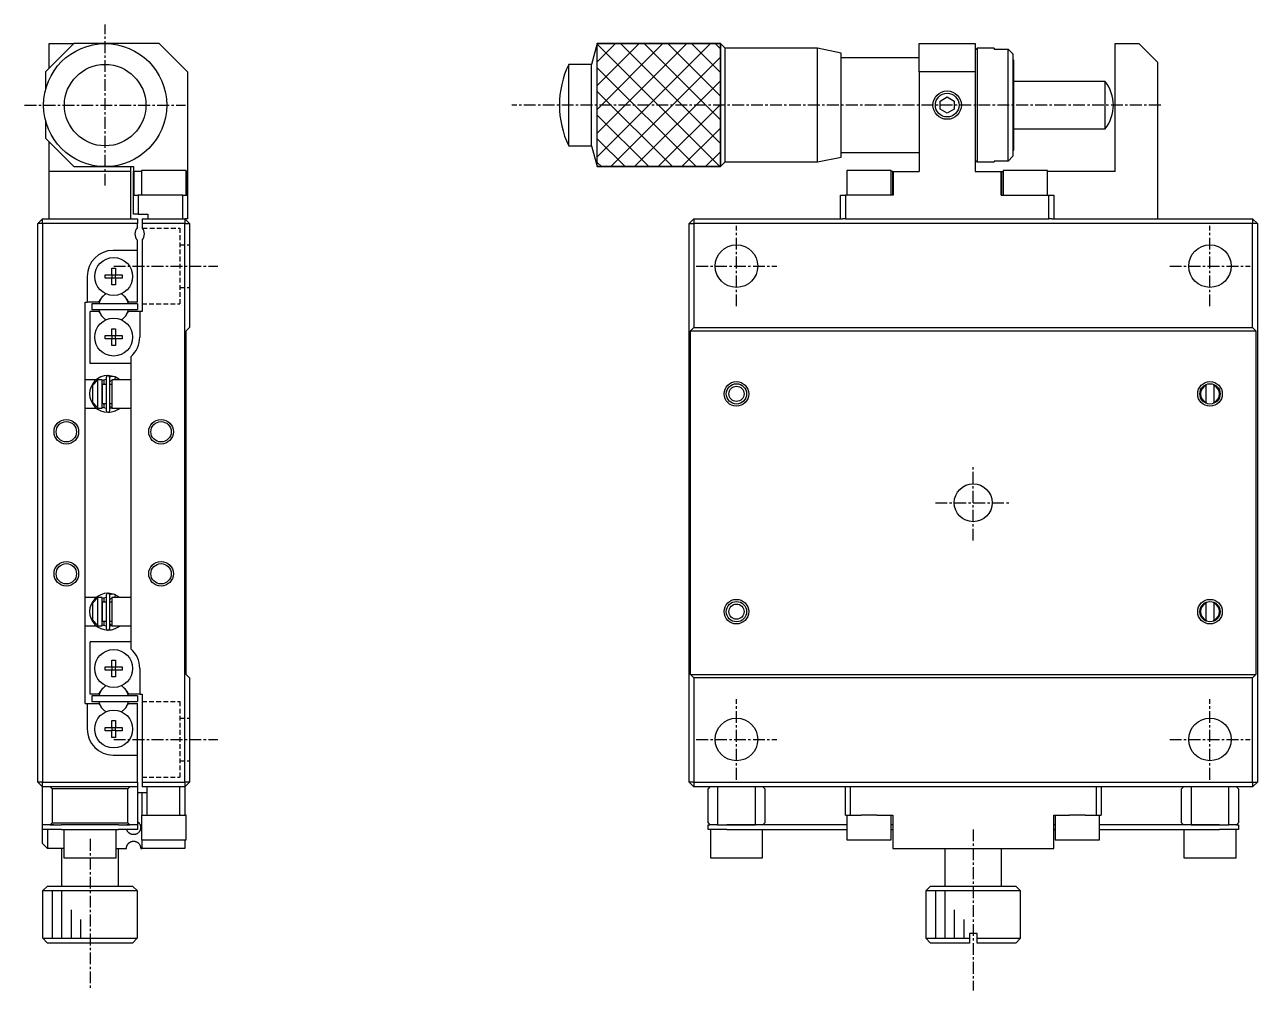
# Model space of a CAD drawing. Extents: x 10 to 363, y 10 to 234.
# Drawn here: x 232.6 to 362.8, y 95.5 to 197.5 of the extents above; entities that cross this region are included whole.
import ezdxf

# ---------------------------------------------------------------- set-up
doc = ezdxf.new("R2010")
doc.units = 0
doc.linetypes.add('CENTER', pattern=[2, 1.25, -0.25, 0.25, -0.25])
doc.linetypes.add('DASHED', pattern=[0.75, 0.5, -0.25])
doc.layers.get('0').update_dxf_attribs({"linetype": 'CONTINUOUS'})
doc.layers.add('CENTER', color=1, linetype='CENTER')

msp = doc.modelspace()

# ---------------------------------------------------------------- linework, layer by layer
at = {"color": 7, "linetype": 'CONTINUOUS'}
for p, q in [((237.8, 195.5), (234.8, 192.5)), ((235.2, 195.5), (237.8, 195.5)), ((235.2, 192.9), (235.2, 195.5)), ((241.1, 195.5), (237.8, 195.5)), ((246.8, 195.5), (241.1, 195.5)), ((249.8, 192.5), (246.8, 195.5)), ((293.055067, 195.499999), (292.465579, 193.3)), ((293.055067, 195.499999), (306.055068, 195.499999)), ((293.055067, 182.500001), (293.055067, 195.499999)), ((306.55507, 194.999996), (306.055068, 195.499999)), ((306.055068, 195.499999), (306.055068, 182.500001)), ((327.055074, 195.5), (332.955074, 195.5)), ((327.055074, 192.5), (327.055074, 195.5)), ((332.955074, 195.5), (332.955074, 192.5)), ((347.755074, 182), (347.755074, 195.5)), ((347.755074, 195.5), (350.255074, 195.5)), ((352.255074, 193.5), (350.255074, 195.5)), ((306.55507, 183.000004), (306.55507, 194.999996)), ((316.305075, 194.999996), (306.55507, 194.999996)), ((316.305075, 183.000004), (316.305075, 194.999996)), ((318.805074, 194.499997), (316.305075, 194.999996)), ((318.805074, 183.500003), (318.805074, 194.499997)), ((327.055074, 194), (318.805074, 194)), ((333.155074, 195), (332.955074, 194.8)), ((333.155074, 195), (333.155074, 183)), ((334.955074, 195), (333.155074, 195)), ((334.955074, 195), (334.955074, 194.91608)), ((334.955074, 194.91608), (336.455074, 194.91608)), ((336.455074, 183.08392), (336.455074, 194.91608)), ((336.455074, 194.91608), (336.955074, 194.408327)), ((336.955074, 194.408327), (336.955074, 183.591673)), ((290.055068, 184.7), (290.055068, 193.3)), ((292.465579, 193.3), (290.055068, 193.3)), ((292.465579, 184.7), (292.465579, 193.3)), ((337.055074, 193.75), (336.955074, 193.75)), ((337.055074, 192.997637), (337.055074, 193.75)), ((337.055074, 185.002363), (337.055074, 192.997637)), ((352.255074, 177), (352.255074, 193.5)), ((234.8, 192.5), (234.8, 190.599996)), ((249.8, 192.5), (249.8, 182)), ((327.055074, 192.5), (327.055074, 182)), ((332.955074, 192.5), (327.055074, 192.5)), ((332.955074, 192.5), (332.955074, 182)), ((346.677565, 191.499996), (337.055074, 191.499996)), ((346.677565, 186.500004), (346.677565, 191.499996)), ((329.255074, 189.433013), (330.005074, 189.866025)), ((329.255074, 188.566987), (329.255074, 189.433013)), ((330.005074, 189.866025), (330.755074, 189.433013)), ((330.755074, 189.433013), (330.755074, 188.566987)), ((330.005074, 188.133975), (329.255074, 188.566987)), ((330.755074, 188.566987), (330.005074, 188.133975)), ((234.8, 187.400004), (234.8, 185.5)), ((337.055074, 186.500004), (346.677565, 186.500004)), ((234.8, 185.5), (237.8, 182.5)), ((235.2, 182), (235.2, 185.1)), ((337.055074, 184.25), (337.055074, 185.002363)), ((290.055068, 184.7), (292.465579, 184.7)), ((292.465579, 184.7), (293.055067, 182.500001)), ((318.805074, 184), (327.055074, 184)), ((336.955074, 183.591673), (336.455074, 183.08392)), ((336.955074, 184.25), (337.055074, 184.25)), ((237.8, 182.5), (241.1, 182.5)), ((241.1, 182.5), (244.1, 182.5)), ((243.8, 182), (243.8, 182.5)), ((244.1, 182.5), (244.1, 182)), ((306.055068, 182.500001), (293.055067, 182.500001)), ((306.055068, 182.500001), (306.55507, 183.000004)), ((306.55507, 183.000004), (316.305075, 183.000004)), ((316.305075, 183.000004), (318.805074, 183.500003)), ((332.955074, 183.2), (333.155074, 183)), ((333.155074, 183), (334.955074, 183)), ((334.955074, 183.08392), (334.955074, 183)), ((336.455074, 183.08392), (334.955074, 183.08392)), ((235.2, 177), (235.2, 182)), ((243.8, 182), (235.2, 182)), ((243.8, 177), (243.8, 182)), ((244.1, 182), (244.140264, 182)), ((244.1, 179.5), (244.1, 182)), ((244.140264, 182), (244.140264, 179.5)), ((244.95, 182), (244.140264, 182)), ((249.65, 182.1), (244.95, 182.1)), ((244.95, 182.1), (244.95, 179.5)), ((249.65, 179.5), (249.65, 182.1)), ((249.730821, 182), (249.65, 182)), ((249.730821, 179.5), (249.730821, 182)), ((249.730821, 182), (249.8, 182)), ((249.8, 182), (249.8, 179.5)), ((324.105074, 182.1), (319.405074, 182.1)), ((319.405074, 182.1), (319.405074, 179.5)), ((324.105074, 179.5), (324.105074, 182.1)), ((324.273229, 182), (324.105074, 182)), ((324.273229, 179.5), (324.273229, 182)), ((324.273229, 182), (324.302602, 182)), ((324.302602, 182), (324.302602, 179.5)), ((324.302602, 182), (327.055074, 182)), ((332.955074, 182), (335.707546, 182)), ((335.707546, 179.5), (335.707546, 182)), ((335.707546, 182), (335.736919, 182)), ((335.736919, 182), (335.736919, 179.5)), ((335.736919, 182), (335.905074, 182)), ((340.605074, 182.1), (335.905074, 182.1)), ((335.905074, 182.1), (335.905074, 179.5)), ((340.605074, 179.5), (340.605074, 182.1)), ((347.755074, 182), (340.605074, 182)), ((244.1, 177.5), (244.1, 179.5)), ((244.1, 179.5), (244.6, 179.5)), ((244.6, 179.5), (244.6, 177.5)), ((249.3, 179.5), (244.6, 179.5)), ((249.3, 177), (249.3, 179.5)), ((249.3, 179.5), (249.8, 179.5)), ((249.8, 179.5), (249.8, 177)), ((318.755074, 177), (318.755074, 179.5)), ((318.755074, 179.5), (319.255074, 179.5)), ((319.255074, 179.5), (319.255074, 177)), ((324.302602, 179.5), (319.255074, 179.5)), ((335.707546, 179.5), (340.755074, 179.5)), ((340.755074, 177), (340.755074, 179.5)), ((340.755074, 179.5), (341.255074, 179.5)), ((341.255074, 179.5), (341.255074, 177)), ((244.6, 177.5), (244.1, 177.5)), ((244.6, 177.5), (245.6, 177.5)), ((245.6, 177.5), (245.6, 177)), ((234.5, 177), (234, 176.5)), ((234.5, 176.5), (234, 176.5)), ((234, 117.5), (234, 176.5)), ((234.5, 176.5), (234.5, 177)), ((234.5, 177), (244.5, 177)), ((234.5, 176.5), (234.5, 117.5)), ((244.5, 176.5), (234.5, 176.5)), ((244.5, 177), (244.5, 176.5)), ((244.5, 176.061438), (244.5, 176.5)), ((245, 177), (245, 176.5)), ((245, 177), (249.5, 177)), ((249.5, 176.5), (245, 176.5)), ((245, 176.5), (245, 176.061438)), ((249.8, 177), (249.5, 177)), ((249.5, 177), (249.5, 176.5)), ((249.5, 177), (250, 176.5)), ((249.5, 117.5), (249.5, 176.5)), ((249.5, 176.5), (250, 176.5)), ((250, 176.5), (250, 165.5)), ((303.255074, 177), (302.755074, 176.5)), ((302.755074, 117.5), (302.755074, 176.5)), ((302.755074, 176.5), (303.255074, 176.5)), ((303.255074, 177), (303.255074, 176.5)), ((303.255074, 177), (318.955074, 177)), ((303.255074, 176.5), (303.255074, 165.5)), ((362.255074, 176.5), (303.255074, 176.5)), ((319.255074, 177), (318.955074, 177)), ((319.255074, 177), (340.755074, 177)), ((341.055074, 177), (340.755074, 177)), ((341.055074, 177), (362.255074, 177)), ((362.255074, 177), (362.255074, 176.5)), ((362.755074, 176.5), (362.255074, 177)), ((362.255074, 165.5), (362.255074, 176.5)), ((362.755074, 176.5), (362.255074, 176.5)), ((362.755074, 176.5), (362.755074, 117.5)), ((244.5, 173.65), (244.5, 174.738562)), ((245, 174.738562), (245, 167.2)), ((244.5, 173.65), (241.95, 173.65)), ((244.5, 168.2), (244.5, 173.65)), ((239.2, 170.9), (239.2, 168.2)), ((241.113639, 170.72), (241.113639, 171.08)), ((241.113639, 171.08), (241.82, 171.08)), ((241.82, 170.72), (241.113639, 170.72)), ((241.82, 171.786361), (242.18, 171.786361)), ((241.82, 171.08), (241.82, 171.786361)), ((241.830372, 171.069628), (241.82, 171.08)), ((241.830372, 170.730372), (241.82, 170.72)), ((241.82, 170.013639), (241.82, 170.72)), ((241.830372, 170.730372), (241.830372, 171.069628)), ((241.830372, 171.069628), (242.169628, 171.069628)), ((242.169628, 170.730372), (241.830372, 170.730372)), ((242.169628, 171.069628), (242.18, 171.08)), ((242.169628, 171.069628), (242.169628, 170.730372)), ((242.169628, 170.730372), (242.18, 170.72)), ((242.18, 171.786361), (242.18, 171.08)), ((242.18, 171.08), (242.886361, 171.08)), ((242.18, 170.72), (242.18, 170.013639)), ((242.886361, 170.72), (242.18, 170.72)), ((242.886361, 171.08), (242.886361, 170.72)), ((242.18, 170.013639), (241.82, 170.013639)), ((239, 168.2), (239.2, 168.2)), ((239, 125.8), (239, 168.2)), ((240.449194, 168.2), (239.2, 168.2)), ((239.7, 168), (239.7, 167.4)), ((244.5, 168), (239.7, 168)), ((240.449194, 168.2), (240.59936, 168.460095)), ((243.40064, 168.460095), (243.550806, 168.2)), ((244.5, 168.2), (243.550806, 168.2)), ((244.5, 168), (244.5, 167.4)), ((239.5, 161.7), (239.5, 167.2)), ((240.449194, 167.2), (239.5, 167.2)), ((239.7, 167.4), (244.5, 167.4)), ((240.449194, 167.2), (240.59936, 166.939905)), ((243.40064, 166.939905), (243.550806, 167.2)), ((244.75, 167.2), (243.550806, 167.2)), ((244.75, 167.2), (244.75, 164.5)), ((245, 167.2), (244.75, 167.2)), ((241.82, 165.386361), (242.18, 165.386361)), ((241.82, 164.68), (241.82, 165.386361)), ((242.18, 165.386361), (242.18, 164.68)), ((249.65, 165.15), (250, 165.5)), ((302.905074, 165.15), (303.255074, 165.5)), ((303.255074, 165.5), (362.255074, 165.5)), ((362.255074, 165.5), (362.605074, 165.15)), ((241.113639, 164.32), (241.113639, 164.68)), ((241.113639, 164.68), (241.82, 164.68)), ((241.82, 164.32), (241.113639, 164.32)), ((241.830372, 164.669628), (241.82, 164.68)), ((241.830372, 164.330372), (241.82, 164.32)), ((241.82, 163.613639), (241.82, 164.32)), ((241.830372, 164.669628), (242.169628, 164.669628)), ((241.830372, 164.330372), (241.830372, 164.669628)), ((242.169628, 164.330372), (241.830372, 164.330372)), ((242.169628, 164.669628), (242.18, 164.68)), ((242.169628, 164.669628), (242.169628, 164.330372)), ((242.169628, 164.330372), (242.18, 164.32)), ((242.18, 164.68), (242.886361, 164.68)), ((242.18, 164.32), (242.18, 163.613639)), ((242.886361, 164.32), (242.18, 164.32)), ((242.886361, 164.68), (242.886361, 164.32)), ((249.65, 128.85), (249.65, 165.15)), ((302.905074, 128.85), (302.905074, 165.15)), ((302.905074, 165.15), (362.605074, 165.15)), ((362.605074, 165.15), (362.605074, 128.85)), ((242.18, 163.613639), (241.82, 163.613639)), ((243.8, 161.7), (239.5, 161.7)), ((243.8, 162.420938), (243.8, 159.575)), ((241.205, 160.25), (241.205, 156.75)), ((242.115052, 160.307695), (241.427589, 160.443656)), ((241.595, 156.75), (241.595, 160.25)), ((242.174258, 160.282272), (242.075042, 159.999975)), ((242.636031, 160.000123), (242.164086, 160.287581)), ((242.173188, 160.283663), (242.174258, 160.282272)), ((240.163431, 160), (239, 160)), ((239.8, 159.4201), (240.3, 159.949247)), ((239.8, 157.587145), (239.8, 159.4201)), ((240.163941, 160), (240.163826, 160)), ((240.3, 160), (240.3, 159.949247)), ((240.8, 160), (240.3, 160)), ((240.3, 159.949247), (240.3, 157.057999)), ((240.799845, 159.93522), (241.204977, 160.043682)), ((240.8, 157), (240.8, 160)), ((240.8, 159.5), (240.8, 159.999938)), ((240.8, 159.5), (240.8, 157.5)), ((240.8, 157.5), (240.8, 159.5)), ((241.205, 159.5), (240.8, 159.5)), ((240.988515, 160), (240.988328, 160)), ((240.988643, 160), (240.988515, 160)), ((240.988957, 160), (240.98885, 160)), ((240.989517, 160), (240.989081, 160)), ((241, 160), (240.989601, 160)), ((241, 159.5), (241, 160)), ((241.8, 159.5), (241.595, 159.5)), ((241.8, 160), (241.8, 157)), ((243.8, 160), (241.8, 160)), ((243.8, 159.575), (243.8, 157.425)), ((357.355074, 159.498389), (357.355074, 159.416515)), ((357.355074, 157.583485), (357.355074, 159.416515)), ((358.155074, 159.416515), (358.155074, 159.498389)), ((358.155074, 159.416515), (358.155074, 157.583485)), ((240.3, 157.057999), (239.8, 157.587145)), ((239.8, 157.5799), (239.8, 157.587145)), ((240.8, 157), (240.8, 157.5)), ((240.8, 157.5), (241.205, 157.5)), ((241, 157), (241, 157.5)), ((241.595, 157.5), (241.8, 157.5)), ((357.355074, 157.583485), (357.355074, 157.501611)), ((358.155074, 157.501611), (358.155074, 157.583485)), ((239, 157), (240.163575, 157)), ((240.3, 157.057999), (240.3, 157)), ((240.3, 157), (240.8, 157)), ((241.204945, 156.956634), (240.799839, 157.064446)), ((240.988163, 157), (240.988314, 157)), ((240.988532, 157), (240.988647, 157)), ((240.988647, 157), (240.988802, 157)), ((240.988802, 157), (240.988927, 157)), ((240.988939, 157), (240.989039, 157)), ((240.989039, 157), (240.989142, 157)), ((240.98927, 157), (240.989447, 157)), ((240.989447, 157), (240.989577, 157)), ((240.989713, 157), (241, 157)), ((241.800166, 156.9966), (241.595042, 156.956311)), ((241.8, 157), (243.8, 157)), ((241.811645, 156.999717), (241.800166, 156.9966)), ((242.105743, 156.689561), (242.106671, 156.689862)), ((242.106671, 156.689862), (242.1081, 156.690327)), ((242.1081, 156.690327), (242.109404, 156.690755)), ((242.109404, 156.690755), (242.110319, 156.691057)), ((242.110319, 156.691057), (242.111549, 156.691465)), ((242.111549, 156.691465), (242.112538, 156.691795)), ((242.112538, 156.691795), (242.113697, 156.692183)), ((242.113697, 156.692183), (242.114726, 156.692531)), ((242.114726, 156.692531), (242.116948, 156.693286)), ((242.116948, 156.693286), (242.11786, 156.693599)), ((242.11786, 156.693599), (242.122204, 156.695108)), ((242.122204, 156.695108), (242.124234, 156.695824)), ((242.124234, 156.695824), (242.127062, 156.696834)), ((242.127062, 156.696834), (242.164531, 156.71156)), ((242.16068, 156.711787), (242.16318, 156.711275)), ((242.16318, 156.711275), (242.16286, 156.712039)), ((242.164531, 156.71156), (242.16318, 156.711275)), ((242.164288, 156.712505), (242.182242, 156.720291)), ((242.16526, 156.711983), (242.164531, 156.71156)), ((243.8, 157.425), (243.8, 136.575)), ((240.163431, 137), (239, 137)), ((239.8, 136.4201), (240.3, 136.949247)), ((240.163941, 137), (240.163826, 137)), ((240.3, 137), (240.3, 136.949247)), ((240.8, 137), (240.3, 137)), ((240.3, 136.949247), (240.3, 134.057999)), ((240.799845, 136.93522), (241.204977, 137.043682)), ((240.8, 134), (240.8, 137)), ((240.8, 136.5), (240.8, 136.999938)), ((240.988515, 137), (240.988328, 137)), ((240.988643, 137), (240.988515, 137)), ((240.988957, 137), (240.98885, 137)), ((240.989517, 137), (240.989081, 137)), ((241, 137), (240.989601, 137)), ((241, 136.5), (241, 137)), ((241.205, 137.25), (241.205, 133.75)), ((242.115052, 137.307695), (241.427589, 137.443656)), ((241.595, 133.75), (241.595, 137.25)), ((241.8, 137), (241.8, 134)), ((243.8, 137), (241.8, 137)), ((242.173188, 137.283663), (242.075042, 136.999975)), ((242.636031, 137.000123), (242.164086, 137.287581)), ((242.193393, 137.274764), (242.173633, 137.283458)), ((239.8, 134.587145), (239.8, 136.4201)), ((240.8, 136.5), (240.8, 134.5)), ((240.8, 134.5), (240.8, 136.5)), ((241.205, 136.5), (240.8, 136.5)), ((241.8, 136.5), (241.595, 136.5)), ((243.8, 136.575), (243.8, 134.425)), ((357.355074, 136.498389), (357.355074, 136.416515)), ((357.355074, 134.583485), (357.355074, 136.416515)), ((358.155074, 136.416515), (358.155074, 136.498389)), ((358.155074, 136.416515), (358.155074, 134.583485)), ((240.3, 134.057999), (239.8, 134.587145)), ((239.8, 134.5799), (239.8, 134.587145)), ((241.204945, 133.956634), (240.799839, 134.064446)), ((240.8, 134), (240.8, 134.5)), ((240.8, 134.5), (241.205, 134.5)), ((241, 134), (241, 134.5)), ((241.595, 134.5), (241.8, 134.5)), ((243.8, 134.425), (243.8, 131.579062)), ((357.355074, 134.583485), (357.355074, 134.501611)), ((358.155074, 134.501611), (358.155074, 134.583485)), ((239, 134), (240.163575, 134)), ((240.3, 134.057999), (240.3, 134)), ((240.3, 134), (240.8, 134)), ((240.988163, 134), (240.988314, 134)), ((240.988532, 134), (240.988647, 134)), ((240.988647, 134), (240.988802, 134)), ((240.988802, 134), (240.988927, 134)), ((240.988939, 134), (240.989039, 134)), ((240.989039, 134), (240.989142, 134)), ((240.98927, 134), (240.989447, 134)), ((240.989447, 134), (240.989577, 134)), ((240.989713, 134), (241, 134)), ((241.800166, 133.9966), (241.595042, 133.956311)), ((241.8, 134), (243.8, 134)), ((241.811645, 133.999717), (241.800166, 133.9966)), ((242.105743, 133.689561), (242.106671, 133.689862)), ((242.106671, 133.689862), (242.1081, 133.690327)), ((242.1081, 133.690327), (242.109404, 133.690755)), ((242.109404, 133.690755), (242.110319, 133.691057)), ((242.110319, 133.691057), (242.111549, 133.691465)), ((242.111549, 133.691465), (242.112538, 133.691795)), ((242.112538, 133.691795), (242.113697, 133.692183)), ((242.113697, 133.692183), (242.114726, 133.692531)), ((242.114726, 133.692531), (242.116948, 133.693286)), ((242.116948, 133.693286), (242.11786, 133.693599)), ((242.11786, 133.693599), (242.122204, 133.695108)), ((242.122204, 133.695108), (242.124234, 133.695824)), ((242.124234, 133.695824), (242.127062, 133.696834)), ((242.127062, 133.696834), (242.164531, 133.71156)), ((242.16068, 133.711787), (242.16318, 133.711275)), ((242.16318, 133.711275), (242.16286, 133.712039)), ((242.164531, 133.71156), (242.16318, 133.711275)), ((242.164288, 133.712505), (242.197095, 133.726898)), ((242.16526, 133.711983), (242.164531, 133.71156)), ((239.5, 126.8), (239.5, 132.3)), ((243.8, 132.3), (239.5, 132.3)), ((241.82, 130.386361), (242.18, 130.386361)), ((241.82, 129.68), (241.82, 130.386361)), ((242.18, 130.386361), (242.18, 129.68)), ((241.113639, 129.32), (241.113639, 129.68)), ((241.113639, 129.68), (241.82, 129.68)), ((241.82, 129.32), (241.113639, 129.32)), ((241.830372, 129.669628), (241.82, 129.68)), ((241.830372, 129.330372), (241.82, 129.32)), ((241.82, 128.613639), (241.82, 129.32)), ((241.830372, 129.330372), (241.830372, 129.669628)), ((241.830372, 129.669628), (242.169628, 129.669628)), ((242.169628, 129.330372), (241.830372, 129.330372)), ((242.169628, 129.669628), (242.18, 129.68)), ((242.169628, 129.669628), (242.169628, 129.330372)), ((242.169628, 129.330372), (242.18, 129.32)), ((242.18, 129.68), (242.886361, 129.68)), ((242.18, 129.32), (242.18, 128.613639)), ((242.886361, 129.32), (242.18, 129.32)), ((242.886361, 129.68), (242.886361, 129.32)), ((244.75, 129.5), (244.75, 126.8)), ((242.18, 128.613639), (241.82, 128.613639)), ((250, 128.5), (249.65, 128.85)), ((250, 128.5), (250, 117.5)), ((303.255074, 128.5), (302.905074, 128.85)), ((302.905074, 128.85), (362.605074, 128.85)), ((303.255074, 128.5), (303.255074, 117.5)), ((362.255074, 128.5), (303.255074, 128.5)), ((362.605074, 128.85), (362.255074, 128.5)), ((362.255074, 117.5), (362.255074, 128.5)), ((240.449194, 126.8), (239.5, 126.8)), ((239.7, 126.6), (239.7, 126)), ((244.5, 126.6), (239.7, 126.6)), ((240.449194, 126.8), (240.59936, 127.060095)), ((243.40064, 127.060095), (243.550806, 126.8)), ((244.75, 126.8), (243.550806, 126.8)), ((244.5, 126.6), (244.5, 126)), ((244.75, 126.8), (245, 126.8)), ((245, 126.8), (245, 117.5)), ((239, 125.8), (239.2, 125.8)), ((239.2, 125.8), (239.2, 123.1)), ((239.2, 125.8), (240.449194, 125.8)), ((239.7, 126), (244.5, 126)), ((240.449194, 125.8), (240.59936, 125.539905)), ((243.40064, 125.539905), (243.550806, 125.8)), ((243.550806, 125.8), (244.5, 125.8)), ((244.5, 120.35), (244.5, 125.8)), ((241.82, 123.986361), (242.18, 123.986361)), ((241.82, 123.28), (241.82, 123.986361)), ((242.18, 123.986361), (242.18, 123.28)), ((241.113639, 122.92), (241.113639, 123.28)), ((241.113639, 123.28), (241.82, 123.28)), ((241.82, 122.92), (241.113639, 122.92)), ((241.830372, 123.269628), (241.82, 123.28)), ((241.830372, 122.930372), (241.82, 122.92)), ((241.82, 122.213639), (241.82, 122.92)), ((241.830372, 123.269628), (242.169628, 123.269628)), ((241.830372, 122.930372), (241.830372, 123.269628)), ((242.169628, 122.930372), (241.830372, 122.930372)), ((242.169628, 123.269628), (242.18, 123.28)), ((242.169628, 123.269628), (242.169628, 122.930372)), ((242.169628, 122.930372), (242.18, 122.92)), ((242.18, 123.28), (242.886361, 123.28)), ((242.18, 122.92), (242.18, 122.213639)), ((242.886361, 122.92), (242.18, 122.92)), ((242.886361, 123.28), (242.886361, 122.92)), ((242.18, 122.213639), (241.82, 122.213639)), ((241.95, 120.35), (244.5, 120.35)), ((244.5, 117.5), (244.5, 120.35)), ((234.5, 117.5), (234, 117.5)), ((234.5, 117), (234, 117.5)), ((234.5, 117.5), (244.5, 117.5)), ((234.5, 117), (234.5, 117.5)), ((244.5, 117.5), (244.5, 117)), ((245, 117.5), (249.5, 117.5)), ((245, 117.5), (245, 117)), ((250, 117.5), (249.5, 117.5)), ((249.5, 117.5), (249.5, 117)), ((250, 117.5), (249.5, 117)), ((303.255074, 117.5), (302.755074, 117.5)), ((302.755074, 117.5), (303.255074, 117)), ((303.255074, 117.5), (362.255074, 117.5)), ((303.255074, 117.5), (303.255074, 117)), ((362.255074, 117.5), (362.255074, 117)), ((362.255074, 117.5), (362.755074, 117.5)), ((362.255074, 117), (362.755074, 117.5)), ((234.5, 113), (234.5, 117)), ((244.5, 117), (234.5, 117)), ((235.5, 116.8), (235.3, 117)), ((243.5, 116.8), (235.5, 116.8)), ((235.5, 116.8), (235.5, 113.2)), ((243.7, 117), (243.5, 116.8)), ((243.5, 113.2), (243.5, 116.8)), ((244.5, 117), (244.5, 113)), ((244.5, 116.4), (245, 116.4)), ((249.5, 117), (245, 117)), ((245, 114), (245, 116.4)), ((245, 116.4), (245.5, 116.4)), ((245.5, 117), (245.5, 116.4)), ((245.5, 116.4), (245.5, 114)), ((249, 114), (249, 117)), ((249.5, 117), (249.5, 114)), ((319.755074, 117), (303.255074, 117)), ((304.955074, 117), (304.755074, 116.8)), ((304.755074, 113.2), (304.755074, 116.8)), ((305.755074, 117), (305.755074, 113)), ((309.755074, 113), (309.755074, 117)), ((310.755074, 116.8), (310.555074, 117)), ((310.755074, 116.8), (310.755074, 113.2)), ((319.255074, 114), (319.255074, 117)), ((319.755074, 117), (319.755074, 114)), ((345.755074, 117), (319.755074, 117)), ((345.755074, 117), (319.755074, 117)), ((345.755074, 114), (345.755074, 117)), ((362.255074, 117), (345.755074, 117)), ((346.255074, 117), (346.255074, 114)), ((354.955074, 117), (354.755074, 116.8)), ((354.755074, 113.2), (354.755074, 116.8)), ((355.755074, 117), (355.755074, 113)), ((359.755074, 113), (359.755074, 117)), ((360.755074, 116.8), (360.555074, 117)), ((360.755074, 116.8), (360.755074, 113.2)), ((244.500181, 113.334315), (244.511459, 113.327058)), ((244.511459, 113.327058), (244.548162, 113.301374)), ((244.548162, 113.301374), (244.583143, 113.27365)), ((244.583143, 113.27365), (244.616394, 113.243909)), ((244.616394, 113.243909), (244.648161, 113.21188)), ((245, 114), (244.95, 114)), ((244.95, 114), (244.95, 111.4)), ((245, 114), (245.5, 114)), ((245.5, 114), (249, 114)), ((249, 114), (249.5, 114)), ((249.65, 114), (249.5, 114)), ((249.65, 111.4), (249.65, 114)), ((319.255074, 114), (319.755074, 114)), ((319.405074, 114), (319.405074, 111.4)), ((319.755074, 114), (320.928938, 114)), ((322.58121, 114), (320.928938, 114)), ((322.58121, 114), (324.255074, 114)), ((324.105074, 111.4), (324.105074, 114)), ((324.255074, 114), (324.255074, 110.5)), ((341.255074, 114), (342.928938, 114)), ((341.255074, 110.5), (341.255074, 114)), ((341.405074, 114), (341.405074, 111.4)), ((344.58121, 114), (342.928938, 114)), ((344.58121, 114), (345.755074, 114)), ((345.755074, 114), (346.255074, 114)), ((346.105074, 111.4), (346.105074, 114)), ((235.3, 113), (234.5, 113)), ((234.5, 112.5), (234.5, 113)), ((236.5, 112.5), (234.5, 112.5)), ((234.5, 111), (234.5, 112.5)), ((235, 112.5), (235, 110.5)), ((235.3, 113), (235.5, 113.2)), ((235.62822, 113), (235.3, 113)), ((235.3, 113), (235.62822, 113)), ((235.5, 113.2), (243.5, 113.2)), ((235.62822, 113), (236.5, 113)), ((242.5, 113), (236.5, 113)), ((236.5, 112.5), (242.5, 112.5)), ((236.75, 112.5), (236.75, 109.5)), ((242.25, 109.5), (242.25, 112.5)), ((242.5, 113), (243.37178, 113)), ((244.5, 112.5), (242.5, 112.5)), ((243.7, 113), (243.37178, 113)), ((243.37178, 113), (243.7, 113)), ((243.382619, 112.481221), (243.377158, 112.5)), ((243.388554, 112.462629), (243.382619, 112.481221)), ((243.394935, 112.444299), (243.388554, 112.462629)), ((243.40177, 112.426183), (243.394935, 112.444299)), ((243.411412, 112.402769), (243.40177, 112.426183)), ((243.421798, 112.379778), (243.411412, 112.402769)), ((243.434029, 112.355064), (243.421798, 112.379778)), ((243.447099, 112.330921), (243.434029, 112.355064)), ((243.460963, 112.307404), (243.447099, 112.330921)), ((243.475271, 112.285016), (243.460963, 112.307404)), ((243.490277, 112.263266), (243.475271, 112.285016)), ((243.505933, 112.242197), (243.490277, 112.263266)), ((243.5, 113.2), (243.7, 113)), ((243.520393, 112.224021), (243.505933, 112.242197)), ((243.535315, 112.20641), (243.520393, 112.224021)), ((243.551202, 112.188805), (243.535315, 112.20641)), ((243.567522, 112.171826), (243.551202, 112.188805)), ((243.585948, 112.153878), (243.567522, 112.171826)), ((243.604826, 112.136705), (243.585948, 112.153878)), ((243.624102, 112.120327), (243.604826, 112.136705)), ((243.653204, 112.097611), (243.624102, 112.120327)), ((243.682975, 112.07663), (243.653204, 112.097611)), ((243.700959, 112.064967), (243.682975, 112.07663)), ((244.5, 113), (243.7, 113)), ((243.719114, 112.053915), (243.700959, 112.064967)), ((243.749607, 112.036883), (243.719114, 112.053915)), ((243.780402, 112.021504), (243.749607, 112.036883)), ((243.811102, 112.007875), (243.780402, 112.021504)), ((243.841918, 111.995803), (243.811102, 112.007875)), ((243.879936, 111.983013), (243.841918, 111.995803)), ((243.917875, 111.972449), (243.879936, 111.983013)), ((243.94038, 111.967182), (243.917875, 111.972449)), ((243.962793, 111.962657), (243.94038, 111.967182)), ((244.001622, 111.95648), (243.962793, 111.962657)), ((244.039637, 111.952434), (244.001622, 111.95648)), ((244.077154, 111.950349), (244.039637, 111.952434)), ((244.114075, 111.950132), (244.077154, 111.950349)), ((244.149891, 111.951661), (244.114075, 111.950132)), ((244.185048, 111.954838), (244.149891, 111.951661)), ((244.219487, 111.959579), (244.185048, 111.954838)), ((244.25293, 111.965757), (244.219487, 111.959579)), ((244.300164, 111.977204), (244.25293, 111.965757)), ((244.345752, 111.991406), (244.300164, 111.977204)), ((244.389255, 112.008023), (244.345752, 111.991406)), ((244.431074, 112.027029), (244.389255, 112.008023)), ((244.470715, 112.048025), (244.431074, 112.027029)), ((244.508687, 112.071132), (244.470715, 112.048025)), ((244.5, 113), (244.5, 112.5)), ((244.544707, 112.096066), (244.508687, 112.071132)), ((244.579076, 112.122951), (244.544707, 112.096066)), ((244.608752, 112.148936), (244.579076, 112.122951)), ((244.650424, 112.19055), (244.608752, 112.148936)), ((244.648161, 113.21188), (244.678158, 113.177738)), ((244.689075, 112.23579), (244.650424, 112.19055)), ((244.678158, 113.177738), (244.706724, 113.140898)), ((244.712859, 112.267664), (244.689075, 112.23579)), ((244.706724, 113.140898), (244.733423, 113.101591)), ((244.735299, 112.301369), (244.712859, 112.267664)), ((244.733423, 113.101591), (244.75237, 113.070022)), ((244.756338, 112.337068), (244.735299, 112.301369)), ((244.75237, 113.070022), (244.770174, 113.036699)), ((244.775744, 112.374623), (244.756338, 112.337068)), ((244.770174, 113.036699), (244.781426, 113.013304)), ((244.786201, 112.397293), (244.775744, 112.374623)), ((244.781426, 113.013304), (244.794407, 112.983374)), ((244.796136, 112.420899), (244.786201, 112.397293)), ((244.794407, 112.983374), (244.806477, 112.951775)), ((244.805509, 112.445526), (244.796136, 112.420899)), ((244.812044, 112.464424), (244.805509, 112.445526)), ((244.806477, 112.951775), (244.814047, 112.929435)), ((244.818232, 112.484016), (244.812044, 112.464424)), ((244.814047, 112.929435), (244.821121, 112.906124)), ((244.824031, 112.504343), (244.818232, 112.484016)), ((244.821121, 112.906124), (244.827638, 112.881779)), ((244.829404, 112.525444), (244.824031, 112.504343)), ((244.827638, 112.881779), (244.831011, 112.867701)), ((244.832747, 112.540055), (244.829404, 112.525444)), ((244.831011, 112.867701), (244.834177, 112.853248)), ((244.835862, 112.555062), (244.832747, 112.540055)), ((244.834177, 112.853248), (244.837116, 112.838418)), ((244.838352, 112.568336), (244.835862, 112.555062)), ((244.837116, 112.838418), (244.839197, 112.826835)), ((244.840648, 112.581941), (244.838352, 112.568336)), ((244.839197, 112.826835), (244.841128, 112.815014)), ((244.842732, 112.595852), (244.840648, 112.581941)), ((244.841128, 112.815014), (244.842898, 112.802969)), ((244.844585, 112.610047), (244.842732, 112.595852)), ((244.842898, 112.802969), (244.844494, 112.790712)), ((244.844494, 112.790712), (244.845975, 112.777597)), ((244.84619, 112.624501), (244.844585, 112.610047)), ((244.845975, 112.777597), (244.847242, 112.764257)), ((244.847163, 112.634833), (244.84619, 112.624501)), ((244.848001, 112.645292), (244.847163, 112.634833)), ((244.847242, 112.764257), (244.848282, 112.750736)), ((244.848699, 112.655851), (244.848001, 112.645292)), ((244.848282, 112.750736), (244.848921, 112.740208)), ((244.849251, 112.666487), (244.848699, 112.655851)), ((244.848921, 112.740208), (244.849415, 112.729591)), ((244.849643, 112.676866), (244.849251, 112.666487)), ((244.849415, 112.729591), (244.849761, 112.718915)), ((244.849891, 112.6873), (244.849643, 112.676866)), ((244.849761, 112.718915), (244.849955, 112.708211)), ((244.849996, 112.697758), (244.849891, 112.6873)), ((244.849955, 112.708211), (244.849996, 112.697758)), ((304.755074, 113.2), (304.955074, 113)), ((304.755074, 112.5), (304.755074, 113)), ((304.755074, 113), (304.955074, 113)), ((306.755074, 112.5), (304.755074, 112.5)), ((305.755074, 113), (304.955074, 113)), ((305.005074, 112.5), (305.005074, 109.5)), ((305.755074, 113), (306.755074, 113)), ((305.755074, 113), (306.755074, 113)), ((306.755074, 113), (309.755074, 113)), ((309.755074, 113), (306.755074, 113)), ((306.755074, 112.5), (319.405074, 112.5)), ((319.405074, 113), (309.755074, 113)), ((310.505074, 109.5), (310.505074, 112.5)), ((310.555074, 113), (310.755074, 113.2)), ((324.255074, 113), (324.105074, 113)), ((324.105074, 112.5), (324.255074, 112.5)), ((341.405074, 113), (341.255074, 113)), ((341.255074, 112.5), (341.405074, 112.5)), ((355.755074, 113), (346.105074, 113)), ((346.105074, 112.5), (358.755074, 112.5)), ((354.755074, 113.2), (354.955074, 113)), ((355.005074, 112.5), (355.005074, 109.5)), ((355.755074, 113), (358.755074, 113)), ((358.755074, 113), (355.755074, 113)), ((358.755074, 113), (359.755074, 113)), ((358.755074, 113), (359.755074, 113)), ((360.755074, 112.5), (358.755074, 112.5)), ((360.555074, 113), (359.755074, 113)), ((360.505074, 109.5), (360.505074, 112.5)), ((360.555074, 113), (360.755074, 113.2)), ((360.555074, 113), (360.755074, 113)), ((360.755074, 113), (360.755074, 112.5)), ((234.5, 111), (235, 110.5)), ((243.358556, 110.612966), (243.362563, 110.636695)), ((243.362563, 110.636695), (243.367322, 110.660255)), ((243.367322, 110.660255), (243.37282, 110.683602)), ((243.37282, 110.683602), (243.378451, 110.704614)), ((243.378451, 110.704614), (243.384674, 110.725409)), ((243.384674, 110.725409), (243.391226, 110.745234)), ((243.391226, 110.745234), (243.398309, 110.76482)), ((243.398309, 110.76482), (243.411384, 110.797166)), ((243.411384, 110.797166), (243.425871, 110.828709)), ((243.425871, 110.828709), (243.441982, 110.859877)), ((243.441982, 110.859877), (243.459414, 110.890064)), ((243.459414, 110.890064), (243.470575, 110.907829)), ((243.470575, 110.907829), (243.482175, 110.925197)), ((243.482175, 110.925197), (243.498235, 110.947634)), ((243.498235, 110.947634), (243.515007, 110.969337)), ((243.515007, 110.969337), (243.532431, 110.990267)), ((243.532431, 110.990267), (243.55045, 111.010387)), ((243.55045, 111.010387), (243.569341, 111.03)), ((243.569341, 111.03), (243.588773, 111.048768)), ((243.588773, 111.048768), (243.608683, 111.066663)), ((243.608683, 111.066663), (243.629217, 111.083835)), ((243.629217, 111.083835), (243.651303, 111.100975)), ((243.651303, 111.100975), (243.673967, 111.117248)), ((243.673967, 111.117248), (243.696979, 111.132513)), ((243.696979, 111.132513), (243.720273, 111.146767)), ((243.720273, 111.146767), (243.744091, 111.160173)), ((243.744091, 111.160173), (243.768112, 111.172569)), ((243.768112, 111.172569), (243.792274, 111.183962)), ((243.792274, 111.183962), (243.816729, 111.194448)), ((243.816729, 111.194448), (243.850994, 111.207457)), ((243.850994, 111.207457), (243.885277, 111.218606)), ((243.885277, 111.218606), (243.919832, 111.228038)), ((243.919832, 111.228038), (243.954218, 111.235695)), ((243.954218, 111.235695), (243.988835, 111.241716)), ((243.988835, 111.241716), (244.023127, 111.24605)), ((244.023127, 111.24605), (244.057333, 111.248785)), ((244.057333, 111.248785), (244.091088, 111.249947)), ((244.091088, 111.249947), (244.135168, 111.249175)), ((244.135168, 111.249175), (244.178279, 111.245904)), ((244.178279, 111.245904), (244.220768, 111.240213)), ((244.220768, 111.240213), (244.262132, 111.232266)), ((244.262132, 111.232266), (244.30287, 111.222042)), ((244.30287, 111.222042), (244.342369, 111.209759)), ((244.342369, 111.209759), (244.380926, 111.1954)), ((244.380926, 111.1954), (244.418178, 111.179163)), ((244.418178, 111.179163), (244.463344, 111.156111)), ((244.463344, 111.156111), (244.50639, 111.130355)), ((244.50639, 111.130355), (244.547702, 111.101718)), ((244.547702, 111.101718), (244.58684, 111.070514)), ((244.58684, 111.070514), (244.624317, 111.036278)), ((244.624317, 111.036278), (244.659549, 110.999405)), ((244.659549, 110.999405), (244.692845, 110.959392)), ((244.692845, 110.959392), (244.723801, 110.91638)), ((244.723801, 110.91638), (244.741145, 110.889146)), ((244.741145, 110.889146), (244.75761, 110.860622)), ((244.75761, 110.860622), (244.773228, 110.830555)), ((244.773228, 110.830555), (244.787878, 110.79887)), ((244.787878, 110.79887), (244.79707, 110.776759)), ((244.79707, 110.776759), (244.805777, 110.753736)), ((244.805777, 110.753736), (244.813952, 110.729723)), ((244.813952, 110.729723), (244.8198, 110.710689)), ((244.8198, 110.710689), (244.825291, 110.690938)), ((244.825291, 110.690938), (244.830378, 110.670443)), ((244.830378, 110.670443), (244.835014, 110.649178)), ((244.835014, 110.649178), (244.837656, 110.635514)), ((244.837656, 110.635514), (244.84009, 110.621517)), ((244.95, 111.4), (249.65, 111.4)), ((245, 110.5), (245, 111.4)), ((249.5, 111.4), (249.5, 110.5)), ((319.405074, 111.4), (324.105074, 111.4)), ((341.405074, 111.4), (346.105074, 111.4)), ((236.75, 110.5), (235, 110.5)), ((236.5, 110.5), (236.5, 106.5)), ((236.75, 109.5), (242.25, 109.5)), ((242.25, 110.5), (243.35, 110.5)), ((242.5, 106.5), (242.5, 110.5)), ((243.35, 110.5), (243.350299, 110.521155)), ((243.350299, 110.521155), (243.351193, 110.54229)), ((243.351193, 110.54229), (243.352905, 110.565938)), ((243.352905, 110.565938), (243.355361, 110.589512)), ((243.355361, 110.589512), (243.358556, 110.612966)), ((244.84009, 110.621517), (244.842299, 110.607199)), ((244.842299, 110.607199), (244.843829, 110.596012)), ((244.843829, 110.596012), (244.845209, 110.584633)), ((244.845209, 110.584633), (244.84643, 110.573083)), ((244.84643, 110.573083), (244.847484, 110.561383)), ((244.847484, 110.561383), (244.848236, 110.551406)), ((244.848236, 110.551406), (244.84886, 110.541336)), ((244.84886, 110.541336), (244.849351, 110.531197)), ((244.849351, 110.531197), (244.84971, 110.520833)), ((244.84971, 110.520833), (244.849927, 110.510424)), ((244.849927, 110.510424), (244.85, 110.5)), ((244.85, 110.5), (245, 110.5)), ((249.5, 110.5), (245, 110.5)), ((305.005074, 109.5), (310.505074, 109.5)), ((324.255074, 110.5), (341.255074, 110.5)), ((329.755074, 110.5), (329.755074, 106.5)), ((335.755074, 106.5), (335.755074, 110.5)), ((355.005074, 109.5), (360.505074, 109.5)), ((235, 106.5), (234.5, 106)), ((244.5, 106), (234.5, 106)), ((234.5, 106), (234.5, 101.5)), ((235, 106.5), (244, 106.5)), ((244.5, 106), (244, 106.5)), ((244.5, 101.5), (244.5, 106)), ((328.255074, 106.5), (327.755074, 106)), ((337.755074, 106), (327.755074, 106)), ((327.755074, 106), (327.755074, 101)), ((328.255074, 106.5), (337.255074, 106.5)), ((337.755074, 106), (337.255074, 106.5)), ((337.755074, 101), (337.755074, 106)), ((234.516026, 101.5), (234.5, 101.5)), ((234.516026, 101), (234.516026, 101.5)), ((235.017813, 100.5), (234.516026, 101)), ((234.516026, 101), (244.483974, 101)), ((243.982187, 100.5), (235.017813, 100.5)), ((244.483974, 101), (243.982187, 100.5)), ((244.5, 101.5), (244.483974, 101.5)), ((244.483974, 101.5), (244.483974, 101)), ((327.755074, 101), (332.355074, 101)), ((327.755074, 101), (328.255074, 100.5)), ((332.355074, 100.5), (328.255074, 100.5)), ((333.155074, 101.5), (332.355074, 101.5)), ((332.355074, 101.5), (332.355074, 101)), ((332.355074, 101), (332.355074, 100.5)), ((333.155074, 101), (333.155074, 101.5)), ((333.155074, 101), (337.755074, 101)), ((333.155074, 100.5), (333.155074, 101)), ((337.255074, 100.5), (333.155074, 100.5)), ((337.255074, 100.5), (337.755074, 101))]:
    msp.add_line(p, q, dxfattribs=at)
at = {"color": 3, "linetype": 'CONTINUOUS'}
for p, q in [((293.055067, 182.500001), (293.055067, 195.499999)), ((306.055068, 195.499999), (293.055067, 195.499999)), ((293.055067, 193.555067), (294.999999, 195.499999)), ((293.055067, 191.055067), (297.499999, 195.499999)), ((293.055067, 188.555067), (299.999999, 195.499999)), ((293.055067, 186.055067), (302.499999, 195.499999)), ((293.055067, 183.555067), (304.999999, 195.499999)), ((293.055067, 195.444933), (305.999999, 182.500001)), ((295.500001, 195.499999), (306.055068, 184.944932)), ((298.000001, 195.499999), (306.055068, 187.444932)), ((300.500001, 195.499999), (306.055068, 189.944932)), ((303.000001, 195.499999), (306.055068, 192.444932)), ((305.500001, 195.499999), (306.055068, 194.944932)), ((306.055068, 182.500001), (306.055068, 195.499999)), ((294.500001, 182.500001), (306.055068, 194.055068)), ((293.055067, 192.944933), (303.499999, 182.500001)), ((297.000001, 182.500001), (306.055068, 191.555068)), ((293.055067, 190.444933), (300.999999, 182.500001)), ((299.500001, 182.500001), (306.055068, 189.055068)), ((293.055067, 187.944933), (298.499999, 182.500001)), ((302.000001, 182.500001), (306.055068, 186.555068)), ((293.055067, 185.444933), (295.999999, 182.500001)), ((304.500001, 182.500001), (306.055068, 184.055068)), ((293.055067, 182.944933), (293.499999, 182.500001)), ((293.055067, 182.500001), (306.055068, 182.500001)), ((235.5, 106), (235.5, 101)), ((236.5, 106), (236.5, 101)), ((328.755074, 106), (328.755074, 101)), ((329.755074, 106), (329.755074, 101)), ((237.5, 104), (237.5, 101)), ((238.5, 103), (238.5, 101)), ((330.755074, 104), (330.755074, 101)), ((331.755074, 103), (331.755074, 101))]:
    msp.add_line(p, q, dxfattribs=at)
at = {"color": 3, "linetype": 'DASHED'}
for p, q in [((245.05, 176), (249, 176)), ((249, 176), (249, 168)), ((249, 174.25), (250, 174.25)), ((249, 169.75), (250, 169.75)), ((245, 168), (249, 168)), ((245, 126), (249, 126)), ((249, 126), (249, 118)), ((249, 124.25), (250, 124.25)), ((249, 119.75), (250, 119.75)), ((245, 118), (249, 118))]:
    msp.add_line(p, q, dxfattribs=at)
at = {"color": 7, "linetype": 'CONTINUOUS', "const_width": 0.1}
for points in [[(242.164531, 160.28844), (242.134364, 160.300494), (242.101945, 160.311653), (242.069018, 160.321176), (242.035666, 160.329039), (242.001972, 160.335224), (241.968017, 160.339716), (241.933885, 160.342506), (241.899659, 160.343585), (241.865423, 160.342953), (241.83126, 160.340611), (241.797254, 160.336564), (241.763487, 160.330822), (241.730043, 160.323399), (241.697004, 160.314314), (241.664449, 160.303587), (241.632458, 160.291245), (241.601111, 160.277317), (241.593453, 160.273625)], [(242.16318, 160.288725), (242.16514, 160.288104), (242.166614, 160.286358), (242.167594, 160.283499), (242.168073, 160.279545), (242.168049, 160.27452), (242.167521, 160.268456), (242.166493, 160.261391), (242.164972, 160.25337), (242.162967, 160.244443), (242.16049, 160.234666), (242.157557, 160.2241), (242.154187, 160.212811), (242.1504, 160.200872), (242.146221, 160.188356), (242.141676, 160.175342), (242.136793, 160.161913), (242.131603, 160.148151), (242.126138, 160.134145), (242.120434, 160.119982), (242.114525, 160.10575), (242.108449, 160.091539), (242.102244, 160.077439), (242.095948, 160.063538), (242.089603, 160.049923), (242.083247, 160.03668), (242.07692, 160.023893), (242.070662, 160.01164), (242.064512, 160)], [(241.595, 159.648501), (241.595334, 159.662726), (241.596394, 159.677706), (241.598177, 159.692615), (241.600681, 159.707419), (241.603898, 159.722082), (241.607822, 159.73657), (241.612445, 159.75085), (241.617756, 159.764887), (241.623743, 159.778647), (241.630394, 159.792099), (241.637694, 159.805209), (241.645628, 159.817947), (241.654176, 159.83028), (241.663321, 159.842179), (241.673043, 159.853614), (241.683319, 159.864555), (241.694126, 159.874976), (241.705439, 159.884849), (241.717232, 159.894147), (241.729478, 159.902848), (241.742147, 159.910926), (241.755209, 159.91836), (241.768634, 159.925129), (241.782386, 159.931214), (241.796434, 159.936597), (241.799979, 159.937829)], [(241.799975, 157.062173), (241.790159, 157.065707), (241.776201, 157.07142), (241.762552, 157.077833), (241.749246, 157.084926), (241.736317, 157.09268), (241.723797, 157.101074), (241.711716, 157.110083), (241.700103, 157.119684), (241.688986, 157.129851), (241.678391, 157.140556), (241.668343, 157.151771), (241.658864, 157.163468), (241.649977, 157.175617), (241.6417, 157.188186), (241.634052, 157.201143), (241.62705, 157.214458), (241.620709, 157.228097), (241.615043, 157.242026), (241.610063, 157.256213), (241.60578, 157.270622), (241.602202, 157.285221), (241.599338, 157.299973), (241.597193, 157.314844), (241.595771, 157.3298), (241.595076, 157.344804), (241.595, 157.351499)], [(242.164531, 137.28844), (242.134364, 137.300494), (242.101945, 137.311653), (242.069018, 137.321176), (242.035666, 137.329039), (242.001972, 137.335224), (241.968017, 137.339716), (241.933885, 137.342506), (241.899659, 137.343585), (241.865423, 137.342953), (241.83126, 137.340611), (241.797254, 137.336564), (241.763487, 137.330822), (241.730043, 137.323399), (241.697004, 137.314314), (241.664449, 137.303587), (241.632458, 137.291245), (241.601111, 137.277317), (241.593453, 137.273625)], [(241.595, 136.648501), (241.595334, 136.662726), (241.596394, 136.677706), (241.598177, 136.692615), (241.600681, 136.707419), (241.603898, 136.722082), (241.607822, 136.73657), (241.612445, 136.75085), (241.617756, 136.764887), (241.623743, 136.778647), (241.630394, 136.792099), (241.637694, 136.805209), (241.645628, 136.817947), (241.654176, 136.83028), (241.663321, 136.842179), (241.673043, 136.853614), (241.683319, 136.864555), (241.694126, 136.874976), (241.705439, 136.884849), (241.717232, 136.894147), (241.729478, 136.902848), (241.742147, 136.910926), (241.755209, 136.91836), (241.768634, 136.925129), (241.782386, 136.931214), (241.796434, 136.936597), (241.799979, 136.937829)], [(242.16318, 137.288725), (242.16514, 137.288104), (242.166614, 137.286358), (242.167594, 137.283499), (242.168073, 137.279545), (242.168049, 137.27452), (242.167521, 137.268456), (242.166493, 137.261391), (242.164972, 137.25337), (242.162967, 137.244443), (242.16049, 137.234666), (242.157557, 137.2241), (242.154187, 137.212811), (242.1504, 137.200872), (242.146221, 137.188356), (242.141676, 137.175342), (242.136793, 137.161913), (242.131603, 137.148151), (242.126138, 137.134145), (242.120434, 137.119982), (242.114525, 137.10575), (242.108449, 137.091539), (242.102244, 137.077439), (242.095948, 137.063538), (242.089603, 137.049923), (242.083247, 137.03668), (242.07692, 137.023893), (242.070662, 137.01164), (242.064512, 137)], [(241.799975, 134.062173), (241.790159, 134.065707), (241.776201, 134.07142), (241.762552, 134.077833), (241.749246, 134.084926), (241.736317, 134.09268), (241.723797, 134.101074), (241.711716, 134.110083), (241.700103, 134.119684), (241.688986, 134.129851), (241.678391, 134.140556), (241.668343, 134.151771), (241.658864, 134.163468), (241.649977, 134.175617), (241.6417, 134.188186), (241.634052, 134.201143), (241.62705, 134.214458), (241.620709, 134.228097), (241.615043, 134.242026), (241.610063, 134.256213), (241.60578, 134.270622), (241.602202, 134.285221), (241.599338, 134.299973), (241.597193, 134.314844), (241.595771, 134.3298), (241.595076, 134.344804), (241.595, 134.351499)]]:
    msp.add_lwpolyline(points, dxfattribs=at)
at = {"color": 7, "linetype": 'CONTINUOUS'}
for centre, radius in [((241.1, 189), 6.499999), ((241.1, 189), 4.3), ((330.005074, 189), 1.25), ((307.755074, 172), 2.25), ((357.755074, 172), 2.25), ((242, 170.9), 2), ((242, 164.5), 2), ((307.755074, 158.5), 1.075), ((307.755074, 158.5), 0.8), ((357.755074, 158.5), 1.075), ((237, 154.5), 1.075), ((247, 154.5), 1.075), ((332.755074, 147), 2), ((237, 139.5), 1.075), ((247, 139.5), 1.075), ((307.755074, 135.5), 1.075), ((307.755074, 135.5), 0.8), ((357.755074, 135.5), 1.075), ((242, 129.5), 2), ((242, 123.1), 2), ((307.755074, 122), 2.25), ((357.755074, 122), 2.25)]:
    msp.add_circle(centre, radius, dxfattribs=at)
at = {"color": 3, "linetype": 'CONTINUOUS'}
for centre, radius in [((330.005074, 189), 1.5), ((307.755074, 158.5), 1.3), ((357.755074, 158.5), 1.3), ((237, 154.5), 1.3), ((247, 154.5), 1.3), ((237, 139.5), 1.3), ((247, 139.5), 1.3), ((307.755074, 135.5), 1.3), ((357.755074, 135.5), 1.3)]:
    msp.add_circle(centre, radius, dxfattribs=at)
at = {"color": 7, "linetype": 'CONTINUOUS'}
for centre, radius, start, end in [((298.800068, 189), 9.745001, 153.816209, 206.183791), ((343.555069, 189), 3.999997, 321.317811, 38.682189), ((245.25, 175.4), 1, 138.590378, 221.409622), ((244.25, 175.4), 1, 318.590378, 41.409622), ((241.95, 170.9), 2.75, 90, 180), ((242, 167.699999), 1.5875, 135.000249, 169.10691), ((242.114905, 167.585095), 1.75, 135, 150), ((242, 167.699999), 1.5875, 120.433182, 135.000249), ((242.114905, 167.585095), 1.75, 121.881533, 135), ((242, 167.699999), 1.5875, 44.999751, 59.566818), ((241.885095, 167.585095), 1.75, 45, 58.118467), ((241.885095, 167.585095), 1.75, 30, 45), ((242, 167.699999), 1.5875, 10.89309, 44.999751), ((242, 167.699999), 1.5875, 190.893016, 225.000249), ((242.114905, 167.814905), 1.75, 210, 225), ((242, 167.699999), 1.5875, 314.999751, 349.106984), ((241.885095, 167.814905), 1.75, 315, 330), ((242.114905, 167.814905), 1.75, 225, 238.118467), ((242, 167.699999), 1.5875, 225.000249, 239.566737), ((242, 167.699999), 1.5875, 300.433263, 314.999751), ((241.885095, 167.814905), 1.75, 301.881533, 315), ((242, 164.5), 2.75, 310.885193, 0), ((241.399951, 158.500045), 1.943868, 90.672315, 269.257985), ((241.4, 160.25), 0.195, 0, 180), ((357.755074, 158.5), 1, 113.578178, 246.421822), ((357.755074, 158.5), 1, 293.578178, 66.421822), ((241.4, 156.75), 0.195, 180, 0), ((241.398287, 158.505072), 1.94898, 270.774434, 309.429122), ((241.399951, 135.500045), 1.943868, 90.672315, 269.257985), ((241.4, 137.25), 0.195, 0, 180), ((357.755074, 135.5), 1, 113.578178, 246.421822), ((357.755074, 135.5), 1, 293.578178, 66.421822), ((241.4, 133.75), 0.195, 180, 0), ((241.398287, 135.505072), 1.94898, 270.774434, 309.429122), ((242, 129.5), 2.75, 0, 49.114807), ((242, 126.299999), 1.5875, 120.433182, 135.000249), ((242.114905, 126.185095), 1.75, 121.881533, 135), ((242, 126.299999), 1.5875, 44.999751, 59.566818), ((241.885095, 126.185095), 1.75, 45, 58.118467), ((242, 126.299999), 1.5875, 135.000249, 169.10691), ((242.114905, 126.185095), 1.75, 135, 150), ((241.885095, 126.185095), 1.75, 30, 45), ((242, 126.299999), 1.5875, 10.89309, 44.999751), ((242, 126.299999), 1.5875, 190.893016, 225.000249), ((242.114905, 126.414905), 1.75, 210, 225), ((242.114905, 126.414905), 1.75, 225, 238.118467), ((242, 126.299999), 1.5875, 225.000249, 239.566737), ((242, 126.299999), 1.5875, 300.433263, 314.999751), ((241.885095, 126.414905), 1.75, 301.881533, 315), ((242, 126.299999), 1.5875, 314.999751, 349.106984), ((241.885095, 126.414905), 1.75, 315, 330), ((241.95, 123.1), 2.75, 180, 270)]:
    msp.add_arc(centre, radius, start, end, dxfattribs=at)
at = {"layer": 'CENTER', "color": 1, "linetype": 'CENTER'}
for p, q in [((241.1, 180.500001), (241.1, 197.499999)), ((232.600001, 189), (249.599999, 189)), ((352.555066, 189), (284.055067, 189)), ((307.755074, 167.75), (307.755074, 176.25)), ((357.755074, 167.75), (357.755074, 176.25)), ((242, 172), (253, 172)), ((303.505074, 172), (312.005074, 172)), ((353.505074, 172), (362.005074, 172)), ((332.755074, 143), (332.755074, 151)), ((328.755074, 147), (336.755074, 147)), ((307.755074, 117.75), (307.755074, 126.25)), ((357.755074, 117.75), (357.755074, 126.25)), ((242, 122), (253, 122)), ((303.505074, 122), (312.005074, 122)), ((353.505074, 122), (362.005074, 122)), ((332.755074, 112.5), (332.755074, 95.5)), ((239.5, 111.5), (239.5, 95.5))]:
    msp.add_line(p, q, dxfattribs=at)

doc.saveas('drawing.dxf')
